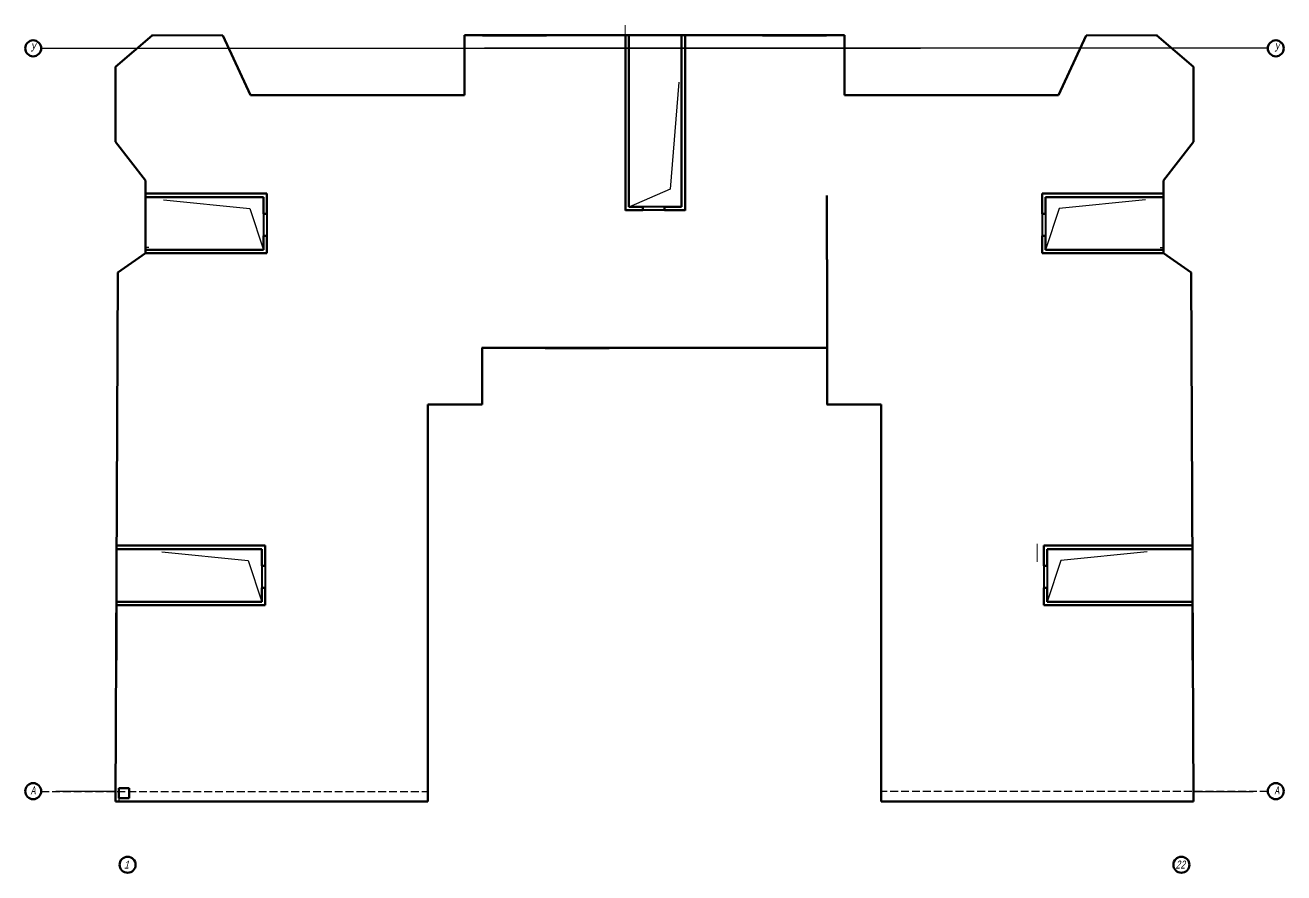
# Model space of a CAD drawing. Header units: millimetres. Extents: x -1464 to 2476, y -104 to 849.
# Drawn here: x 1443.1 to 1732.5, y 248 to 442.8 of the extents above; entities that cross this region are included whole.
import ezdxf

# ---------------------------------------------------------------- set-up
doc = ezdxf.new("R2010")
doc.units = ezdxf.units.MM
doc.linetypes.add('DASHED', pattern=[19.05, 12.7, -6.35])
doc.linetypes.add('HIDDEN', pattern=[2.5, 1.8, -0.7])
for name, color, linetype, lineweight in [('0.25', 7, 'Continuous', 25), ('0.5', 7, 'Continuous', 50), ('0.7', 7, 'Continuous', 70), ('035', 7, 'Continuous', 35), ('2WALL', 23, 'Continuous', 40), ('Размеры', 7, 'Continuous', 20)]:
    doc.layers.add(name, color=color, linetype=linetype, lineweight=lineweight)
doc.layers.add('SERV', color=12, linetype='Continuous')
doc.styles.add('2.0', font='monotxt.shx', dxfattribs={"width": 0.8, "oblique": 15, "height": 2})
doc.styles.add('4мм', font='monotxt.shx', dxfattribs={"width": 0.7, "oblique": 10, "height": 4})

msp = doc.modelspace()

# ---------------------------------------------------------------- linework, layer by layer
at = {"color": 0, "linetype": 'ByBlock', "lineweight": 50}
for p, q in [((1463.891, 433.1481), (1472.2742, 440.4087)), ((1472.2424, 440.4376), (1488.5951, 440.3791)), ((1488.5951, 440.3791), (1494.9408, 426.63)), ((1544.0998, 426.6338), (1544.0998, 440.428)), ((1631.4882, 440.428), (1544.0998, 440.428)), ((1548.2257, 440.4009), (1562.944, 440.4009)), ((1566.2102, 440.428), (1631.4882, 440.428)), ((1627.3623, 440.4009), (1612.644, 440.4009)), ((1631.4882, 426.6338), (1631.4882, 440.428)), ((1686.993, 440.3791), (1680.6472, 426.63)), ((1703.3456, 440.4376), (1686.993, 440.3791)), ((1711.697, 433.1481), (1703.3139, 440.4087)), ((1463.8908, 415.923), (1463.891, 433.1481)), ((1711.6972, 415.923), (1711.697, 433.1481)), ((1494.9376, 426.6338), (1544.0998, 426.6338)), ((1680.6505, 426.6338), (1631.4882, 426.6338)), ((1463.8908, 415.923), (1470.7804, 407.0433)), ((1711.6972, 415.923), (1704.8077, 407.0433)), ((1470.7804, 390.2634), (1470.7804, 407.0433)), ((1704.8077, 390.2634), (1704.8077, 407.0433)), ((1627.4017, 388.8839), (1627.4017, 403.6081)), ((1464.3964, 385.9133), (1470.7674, 390.3416)), ((1627.4715, 355.6144), (1627.4715, 388.8839)), ((1711.1917, 385.9133), (1704.8206, 390.3416)), ((1463.8894, 264.3196), (1464.3964, 385.9133)), ((1711.6986, 264.3196), (1711.1917, 385.9133)), ((1627.4342, 368.5759), (1548.1165, 368.5759)), ((1548.1538, 368.5759), (1627.4715, 368.5759)), ((1548.1538, 355.6174), (1548.1953, 368.5759)), ((1562.6666, 368.5288), (1577.3909, 368.5288)), ((1535.7198, 264.3196), (1535.7198, 355.6174)), ((1535.7198, 355.6174), (1548.1538, 355.6174)), ((1639.8683, 355.6174), (1627.4342, 355.6174)), ((1627.4715, 355.6174), (1637.9033, 355.6174)), ((1639.8683, 264.3196), (1639.8683, 355.6174)), ((1464.0973, 296.8023), (1464.0973, 307.8455)), ((1711.4908, 296.8023), (1711.4908, 307.8455)), ((1463.8894, 264.3196), (1535.7198, 264.3196)), ((1467.6396, 264.3166), (1482.3639, 264.3166)), ((1485.5569, 264.3291), (1498.4406, 264.3291)), ((1501.4311, 264.3291), (1514.3148, 264.3291)), ((1517.3819, 264.3166), (1532.1062, 264.3166)), ((1711.6986, 264.3196), (1639.8683, 264.3196)), ((1658.2061, 264.3166), (1643.4818, 264.3166)), ((1674.1569, 264.3291), (1661.2732, 264.3291)), ((1690.0311, 264.3291), (1677.1474, 264.3291)), ((1707.9484, 264.3166), (1693.2241, 264.3166))]:
    msp.add_line(p, q, dxfattribs=at)
at = {"color": 0, "linetype": 'ByBlock', "lineweight": 60}
for p, q in [((1497.8953, 399.3717), (1498.6622, 399.3717)), ((1585.1111, 400.9721), (1585.1111, 400.2052)), ((1590.1312, 400.9727), (1590.1312, 400.2059)), ((1677.6927, 399.3717), (1676.9259, 399.3717)), ((1497.8959, 394.3516), (1498.6628, 394.3516)), ((1677.6921, 394.3516), (1676.9252, 394.3516)), ((1497.5254, 318.4977), (1498.2923, 318.4977)), ((1678.0626, 318.4977), (1677.2957, 318.4977)), ((1497.5261, 313.4776), (1498.293, 313.4776)), ((1678.0619, 313.4776), (1677.295, 313.4776))]:
    msp.add_line(p, q, dxfattribs=at)
at = {"linetype": 'ByBlock'}
for p, q in [((1471.5472, 391.6882), (1470.7804, 391.6882)), ((1704.0408, 391.6882), (1704.8077, 391.6882)), ((1463.8894, 266.6347), (1463.8894, 280.362)), ((1463.8894, 266.6347), (1463.8894, 278.138)), ((1711.6986, 266.6347), (1711.6986, 280.362)), ((1711.6986, 266.6347), (1711.6986, 278.138)), ((1463.8894, 266.6347), (1463.8894, 273.4983)), ((1711.6986, 266.6347), (1711.6986, 273.4983)), ((1463.8894, 266.6347), (1450.1621, 266.6347)), ((1463.8894, 266.6347), (1463.8894, 268.0074)), ((1463.8894, 266.6347), (1463.8894, 268.0074)), ((1463.8894, 266.6347), (1463.8894, 267.785)), ((1711.6986, 266.6347), (1711.6986, 268.0074)), ((1711.6986, 266.6347), (1711.6986, 268.0074)), ((1711.6986, 266.6347), (1711.6986, 267.785)), ((1711.6986, 266.6347), (1725.4259, 266.6347)), ((1464.6445, 265.0865), (1464.6445, 265.0635)), ((1464.6445, 265.0865), (1464.6445, 264.3196))]:
    msp.add_line(p, q, dxfattribs=at)
at = {"layer": '0.25', "color": 0, "linetype": 'HIDDEN', "lineweight": 25}
for p, q in [((1446.7951, 266.6347), (1535.7198, 266.6347)), ((1728.7929, 266.6347), (1639.8683, 266.6347))]:
    msp.add_line(p, q, dxfattribs=at)
at = {"layer": '0.5', "color": 0, "linetype": 'ByBlock', "lineweight": 9}
for p, q in [((1581.0211, 438.6098), (1581.0211, 442.751)), ((1581.0211, 438.6098), (1581.0211, 434.4686)), ((1581.0211, 432.7923), (1581.0211, 436.9335)), ((1581.0269, 432.7923), (1581.0269, 436.3813)), ((1581.0269, 432.7923), (1581.0269, 436.3813)), ((1581.0211, 432.7923), (1581.0211, 429.2032)), ((1581.0211, 432.7923), (1581.0211, 428.6511)), ((1581.0269, 432.7923), (1581.0269, 428.6511)), ((1675.7893, 323.5532), (1675.7893, 319.412))]:
    msp.add_line(p, q, dxfattribs=at)
at = {"layer": '0.5', "color": 0, "linetype": 'DASHED', "lineweight": 50}
msp.add_line((1464.6445, 265.0865), (1466.9912, 265.0865), dxfattribs=at)
at = {"layer": '0.5', "color": 0}
for centre in [(1444.9566, 437.4307), (1730.6314, 437.4307), (1444.9566, 266.7212), (1730.6314, 266.7212)]:
    msp.add_circle(centre, 1.8405, dxfattribs=at)
at = {"layer": '0.5'}
for centre in [(1466.6691, 249.7951), (1708.919, 249.7951)]:
    msp.add_circle(centre, 1.8405, dxfattribs=at)
at = {"layer": '0.7', "color": 0, "linetype": 'DASHED', "lineweight": 50}
for p, q in [((1466.9912, 267.4332), (1464.6445, 267.4332)), ((1464.6445, 267.4332), (1464.6445, 265.0865)), ((1464.6445, 267.4332), (1464.6445, 265.0865)), ((1466.9912, 265.0865), (1466.9912, 267.4332))]:
    msp.add_line(p, q, dxfattribs=at)
at = {"layer": '2WALL', "color": 7, "lineweight": 80}
for p, q in [((1581.1011, 400.1586), (1581.1011, 440.4289)), ((1581.868, 401.0205), (1581.868, 440.5162)), ((1593.9887, 401.0205), (1593.9887, 440.3689)), ((1594.8402, 400.1908), (1594.8402, 440.3996)), ((1498.6622, 404.0807), (1470.9285, 404.0807)), ((1497.8953, 403.2292), (1470.9285, 403.2292)), ((1497.8953, 403.2437), (1497.8953, 399.3717)), ((1498.6622, 404.0782), (1498.6622, 399.3717)), ((1676.9259, 404.0807), (1704.6595, 404.0807)), ((1676.9259, 404.0782), (1676.9259, 399.3717)), ((1677.6927, 403.2437), (1677.6927, 399.3717)), ((1677.6927, 403.2292), (1704.6595, 403.2292)), ((1585.1081, 400.2059), (1581.1011, 400.2059)), ((1585.1081, 400.9727), (1581.868, 400.9727)), ((1594.0032, 400.9727), (1590.1312, 400.9727)), ((1594.8377, 400.2059), (1590.1312, 400.2059)), ((1497.8953, 394.3486), (1497.8953, 391.1085)), ((1498.6622, 394.3486), (1498.6622, 390.3416)), ((1676.9259, 394.3486), (1676.9259, 390.3416)), ((1677.6927, 394.3486), (1677.6927, 391.1085)), ((1497.8953, 391.1085), (1470.8178, 391.1085)), ((1677.6927, 391.1085), (1704.7702, 391.1085)), ((1498.6622, 390.3416), (1470.7674, 390.3416)), ((1676.9259, 390.3416), (1704.8206, 390.3416)), ((1498.2923, 323.2066), (1463.8819, 323.2066)), ((1497.5254, 322.3552), (1463.9513, 322.3552)), ((1497.5254, 322.3697), (1497.5254, 318.4977)), ((1498.2923, 323.2042), (1498.2923, 318.4977)), ((1677.2957, 323.2066), (1711.7061, 323.2066)), ((1677.2957, 323.2042), (1677.2957, 318.4977)), ((1678.0626, 322.3697), (1678.0626, 318.4977)), ((1678.0626, 322.3552), (1711.6367, 322.3552)), ((1497.5254, 313.4746), (1497.5254, 310.2345)), ((1498.2923, 313.4746), (1498.2923, 309.4676)), ((1677.2957, 313.4746), (1677.2957, 309.4676)), ((1678.0626, 313.4746), (1678.0626, 310.2345)), ((1497.5254, 310.2345), (1463.9252, 310.2345)), ((1678.0626, 310.2345), (1711.6628, 310.2345)), ((1498.2923, 309.4676), (1463.9543, 309.4676)), ((1677.2957, 309.4676), (1711.6338, 309.4676))]:
    msp.add_line(p, q, dxfattribs=at)
at = {"layer": '2WALL', "color": 7}
for p, q in [((1497.8953, 399.3717), (1497.8953, 394.3486)), ((1498.6622, 399.3717), (1498.6622, 394.3486)), ((1590.1312, 400.9727), (1585.1081, 400.9727)), ((1590.1312, 400.2059), (1585.1081, 400.2059)), ((1676.9259, 399.3717), (1676.9259, 394.3486)), ((1677.6927, 399.3717), (1677.6927, 394.3486)), ((1497.5254, 318.4977), (1497.5254, 313.4746)), ((1498.2923, 318.4977), (1498.2923, 313.4746)), ((1677.2957, 318.4977), (1677.2957, 313.4746)), ((1678.0626, 318.4977), (1678.0626, 313.4746))]:
    msp.add_line(p, q, dxfattribs=at)
at = {"layer": 'SERV', "color": 7}
for points in [[(1593.3713, 429.6367), (1591.3938, 405.0479), (1581.868, 400.9461)], [(1474.8886, 402.6118), (1494.7305, 400.6343), (1497.8953, 391.1085)], [(1700.6994, 402.6118), (1680.8575, 400.6343), (1677.6927, 391.1085)], [(1474.5188, 321.7378), (1494.3607, 319.7603), (1497.5254, 310.2345)], [(1701.0692, 321.7378), (1681.2274, 319.7603), (1678.0626, 310.2345)]]:
    msp.add_lwpolyline(points, dxfattribs=at)
at = {"layer": 'Размеры', "color": 0, "linetype": 'HIDDEN', "lineweight": 25, "ltscale": 100}
for p, q in [((1446.8507, 437.4517), (1640.6293, 437.4517)), ((1468.9611, 437.4517), (1662.7397, 437.4517)), ((1728.7373, 437.4517), (1534.9587, 437.4517))]:
    msp.add_line(p, q, dxfattribs=at)

# ---------------------------------------------------------------- texts
at = {"layer": '0.5', "color": 0, "style": '4мм', "oblique": 10, "width": 0.7}
for s, p in [('У', (1444.4013, 436.7041)), ('У', (1730.3278, 436.7041)), ('А', (1444.4013, 265.9946)), ('А', (1730.3278, 265.9946))]:
    msp.add_text(s, height=1.8405, dxfattribs=at).set_placement(p)
at = {"layer": '035', "color": 0, "lineweight": -2, "char_height": 1.84053, "width": 6.794565, "style": '2.0'}
for s, insert, attachment_point in [('{\\W0.7;1}', (1465.8106, 250.7648), 1), ('{\\W0.7;22}', (1709.7774, 250.7648), 3)]:
    msp.add_mtext(s, dxfattribs=dict(at, insert=insert, attachment_point=attachment_point))

doc.saveas('drawing.dxf')
